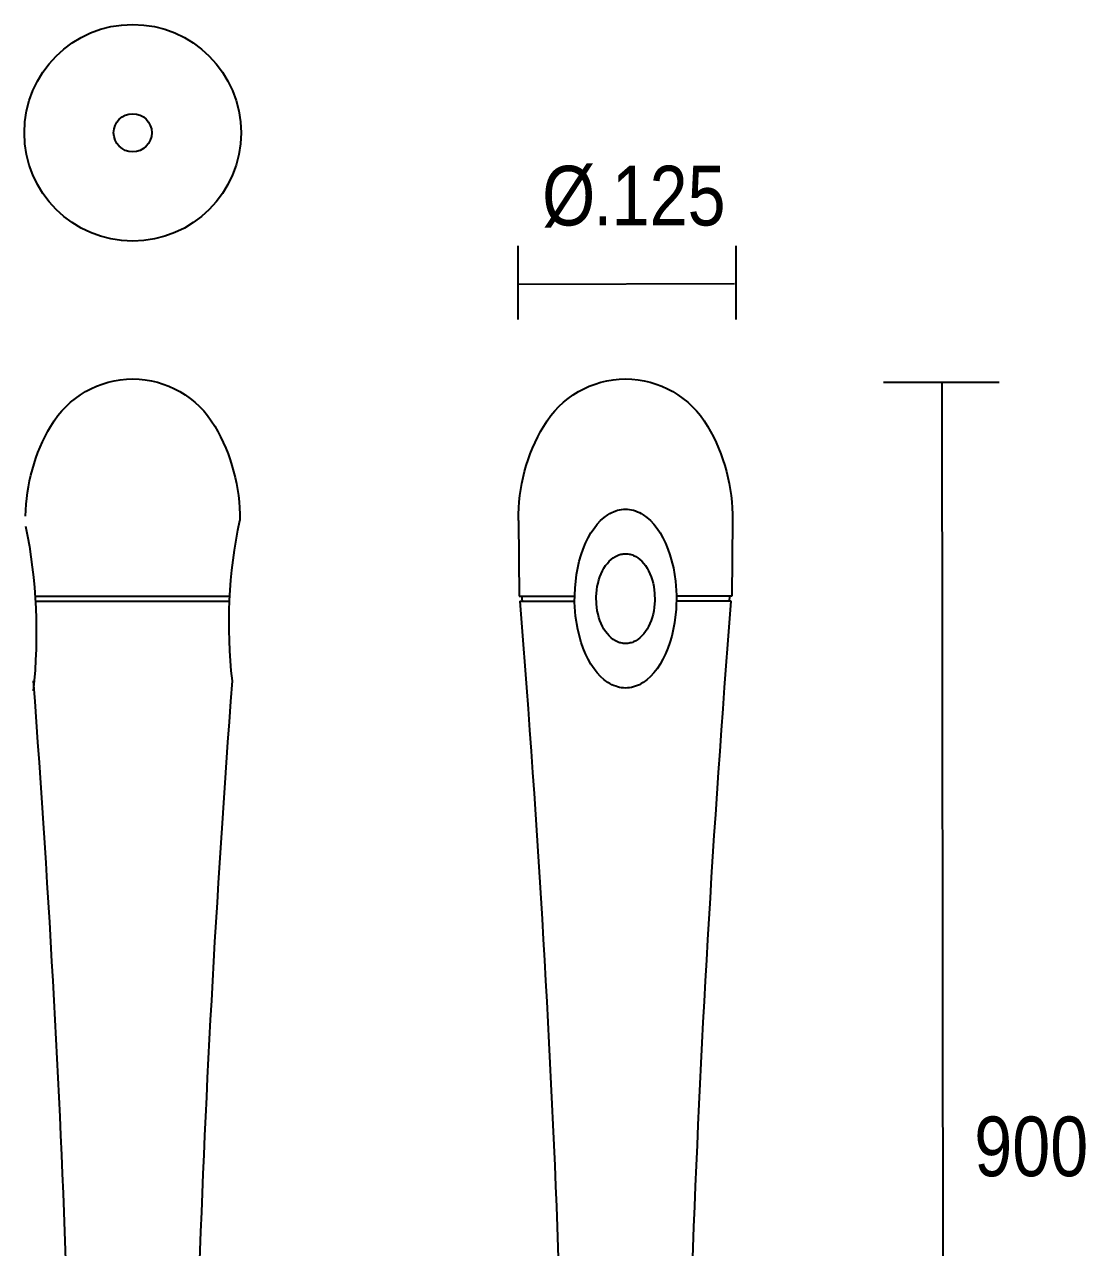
# Model space of a CAD drawing. Extents: x 4 to 134, y 4 to 269.
# Drawn here: x 18.6 to 133.7, y 136.7 to 269.3 of the extents above; entities that cross this region are included whole.
import ezdxf

# ---------------------------------------------------------------- set-up
doc = ezdxf.new("R2010")
doc.units = 0
doc.layers.add('LIVELLO_1', color=160, linetype='Continuous')
doc.styles.add('STD', font='txt')

# ---------------------------------------------------------------- blocks, each defined once
blk = doc.blocks.new('AI9-BLK1')
at = {"layer": 'LIVELLO_1', "color": 7}
for p, q in [((4.88, 109.68), (4.88, 101.69)), ((28.52, 109.68), (28.52, 101.69)), ((4.92, 105.55), (28.38, 105.62)), ((44.55, 94.89), (57.07, 94.89)), ((51.08, -74.81), (50.89, 94.85)), ((4.93, 79.91), (5, 71.71)), ((28.17, 79.91), (28.1, 71.71)), ((-47.44, 71.71), (-26.37, 71.71)), ((5, 71.71), (11.03, 71.71)), ((5.28, 71.71), (5.33, 71.15)), ((28.1, 71.71), (22.08, 71.71)), ((27.82, 71.71), (27.78, 71.17)), ((-47.42, 71.15), (-26.4, 71.15)), ((5.09, 71.15), (11.03, 71.15)), ((28.02, 71.15), (22.08, 71.15))]:
    blk.add_line(p, q, dxfattribs=at)
for points in [[(16.55, 61.73), (16.34, 61.74), (16.12, 61.76), (15.9, 61.8), (15.69, 61.85), (15.48, 61.92), (15.26, 62), (15.05, 62.09), (14.84, 62.21), (14.64, 62.33), (14.24, 62.62), (13.85, 62.97), (13.48, 63.37), (13.13, 63.82), (12.8, 64.31), (12.49, 64.85), (12.21, 65.43), (11.96, 66.04), (11.73, 66.69), (11.37, 68.07), (11.13, 69.54), (11.03, 71.05), (11.07, 72.57), (11.23, 74.06), (11.53, 75.49), (11.73, 76.17), (11.96, 76.81), (12.21, 77.43), (12.49, 78.01), (12.8, 78.55), (13.13, 79.04), (13.48, 79.49), (13.85, 79.89), (14.24, 80.24), (14.64, 80.53), (14.84, 80.65), (15.05, 80.76), (15.26, 80.86), (15.48, 80.94), (15.69, 81.01), (15.9, 81.06), (16.12, 81.1), (16.34, 81.12), (16.55, 81.13), (16.77, 81.12), (16.99, 81.1), (17.2, 81.06), (17.42, 81.01), (17.63, 80.94), (17.84, 80.86), (18.05, 80.76), (18.26, 80.65), (18.46, 80.53), (18.87, 80.24), (19.25, 79.89), (19.62, 79.49), (19.97, 79.04), (20.3, 78.55), (20.61, 78.01), (20.89, 77.43), (21.15, 76.81), (21.37, 76.17), (21.74, 74.78), (21.97, 73.32), (22.07, 71.81), (22.04, 70.29), (21.87, 68.8), (21.57, 67.37), (21.37, 66.69), (21.15, 66.04), (20.89, 65.43), (20.61, 64.85), (20.3, 64.31), (19.97, 63.82), (19.62, 63.37), (19.25, 62.97), (18.87, 62.62), (18.46, 62.33), (18.26, 62.21), (18.05, 62.09), (17.84, 62), (17.63, 61.92), (17.42, 61.85), (17.2, 61.8), (16.99, 61.76), (16.77, 61.74), (16.55, 61.73)], [(16.55, 66.56), (16.43, 66.56), (16.3, 66.57), (16.18, 66.59), (16.05, 66.62), (15.93, 66.65), (15.81, 66.69), (15.69, 66.74), (15.45, 66.86), (15.22, 67), (15, 67.18), (14.78, 67.38), (14.58, 67.6), (14.39, 67.85), (14.21, 68.12), (14.05, 68.41), (13.9, 68.72), (13.78, 69.05), (13.66, 69.39), (13.57, 69.74), (13.49, 70.11), (13.39, 70.86), (13.37, 71.62), (13.43, 72.38), (13.49, 72.75), (13.57, 73.12), (13.66, 73.47), (13.78, 73.81), (13.9, 74.13), (14.05, 74.44), (14.21, 74.74), (14.39, 75.01), (14.58, 75.25), (14.78, 75.48), (15, 75.68), (15.22, 75.85), (15.45, 76), (15.69, 76.12), (15.81, 76.17), (15.93, 76.21), (16.05, 76.24), (16.18, 76.27), (16.3, 76.28), (16.43, 76.3), (16.55, 76.3), (16.68, 76.3), (16.8, 76.28), (16.93, 76.27), (17.05, 76.24), (17.17, 76.21), (17.3, 76.17), (17.42, 76.12), (17.65, 76), (17.89, 75.85), (18.11, 75.68), (18.32, 75.48), (18.52, 75.25), (18.71, 75.01), (18.89, 74.74), (19.05, 74.44), (19.2, 74.13), (19.33, 73.81), (19.44, 73.47), (19.54, 73.12), (19.62, 72.75), (19.71, 72), (19.73, 71.24), (19.67, 70.48), (19.62, 70.11), (19.54, 69.74), (19.44, 69.39), (19.33, 69.05), (19.2, 68.72), (19.05, 68.41), (18.89, 68.12), (18.71, 67.85), (18.52, 67.6), (18.32, 67.38), (18.11, 67.18), (17.89, 67), (17.65, 66.86), (17.42, 66.74), (17.3, 66.69), (17.17, 66.65), (17.05, 66.62), (16.93, 66.59), (16.8, 66.57), (16.68, 66.56), (16.55, 66.56)]]:
    blk.add_lwpolyline(points, dxfattribs=at)
for radius in [11.75, 2.07]:
    blk.add_circle((-36.91, 121.95), radius, dxfattribs=at)
for points in [[(-45.79, 90.15), (-43.94, 93.31), (-40.56, 95.25), (-36.91, 95.25), (-33.25, 95.25), (-29.87, 93.31), (-28.02, 90.15)], [(7.67, 90.15), (9.52, 93.31), (12.89, 95.25), (16.55, 95.25), (20.21, 95.25), (23.59, 93.31), (25.44, 90.15)]]:
    blk.add_open_spline(points, degree=3, knots=[0, 0, 0, 0, 1, 1, 1, 2, 2, 2, 2], dxfattribs=at)
for points in [[(-48.53, 80.38), (-48.48, 83.82), (-47.54, 87.18), (-45.79, 90.15)], [(-28.02, 90.15), (-26.2, 87.05), (-25.26, 83.52), (-25.29, 79.92)], [(4.93, 79.92), (4.9, 83.52), (5.84, 87.05), (7.67, 90.15)], [(25.44, 90.15), (27.26, 87.05), (28.2, 83.52), (28.17, 79.92)], [(-26.1, 62.5), (-26.77, 68.33), (-26.49, 74.17), (-25.29, 79.92)], [(-48.53, 79.3), (-47.34, 73.4), (-47.06, 67.41), (-47.71, 61.42)], [(5.09, 71.14), (9.07, 20.99), (10.62, -23.22), (10.18, -73.54)], [(22.92, -73.54), (22.48, -23.22), (24.04, 20.99), (28.02, 71.14)], [(-47.71, 62.51), (-44.18, 14.8), (-42.86, -25.7), (-43.28, -73.54)], [(-30.54, -73.54), (-30.96, -25.7), (-29.64, 14.8), (-26.1, 62.51)]]:
    blk.add_open_spline(points, degree=3, dxfattribs=at)
at = {"layer": 'LIVELLO_1', "color": 7, "char_height": 6.4702, "attachment_point": 1, "style": 'STD'}
for s, insert in [('\\fArial Narrow|b0|i0;\\H6.4702;\\C7;Ø', (7.5, 118.37)), ('\\fArial Narrow|b0|i0;\\H6.4702;\\C7;125', (15.04, 118.37)), ('\\fArial Narrow|b0|i0;\\H6.4702;\\C7;.', (13.06, 118.37)), ('\\fArial Narrow|b0|i0;\\H6.4702;\\C7;900', (54.38, 15.26))]:
    blk.add_mtext(s, dxfattribs=dict(at, insert=insert))

msp = doc.modelspace()

# ---------------------------------------------------------------- block references
at = {"layer": 'LIVELLO_1', "color": 7}
msp.add_blockref('AI9-BLK1', (67.226129, 135.631256), dxfattribs=at)

doc.saveas('drawing.dxf')
